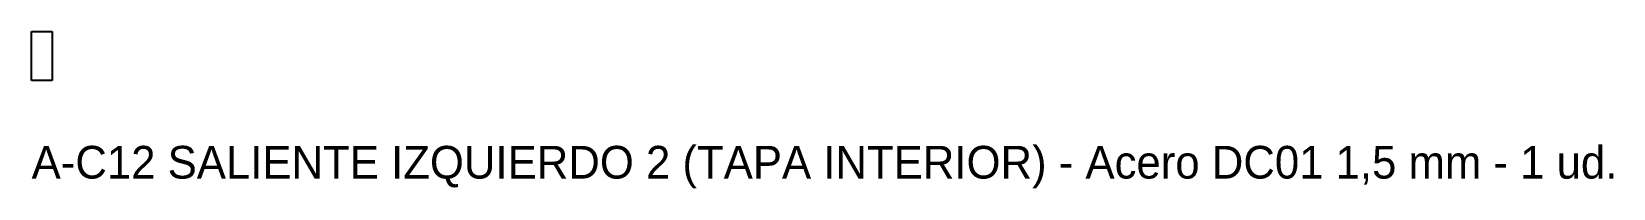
# Model space of a CAD drawing. Header units: millimetres. Extents: x -1 to 192, y -16 to 3.
import ezdxf

# ---------------------------------------------------------------- set-up
doc = ezdxf.new("R2010")
doc.units = ezdxf.units.MM
doc.layers.add('CORTE', color=7, linetype='CONTINUOUS')
doc.layers.add('TEXTO', color=3, linetype='CONTINUOUS')

msp = doc.modelspace()

# ---------------------------------------------------------------- linework, layer by layer
at = {"layer": 'CORTE'}
for p, q in [((-1.25, -3), (-1.25, 3)), ((-1.25, 3), (1.25, 3)), ((1.25, 3), (1.25, -3)), ((1.25, -3), (-1.25, -3))]:
    msp.add_line(p, q, dxfattribs=at)

# ---------------------------------------------------------------- texts
at = {"layer": 'TEXTO'}
msp.add_text('A-C12 SALIENTE IZQUIERDO 2 (TAPA INTERIOR) - Acero DC01 1,5 mm - 1 ud.', height=4, dxfattribs=at).set_placement((-1.25, -15))

doc.saveas('drawing.dxf')
